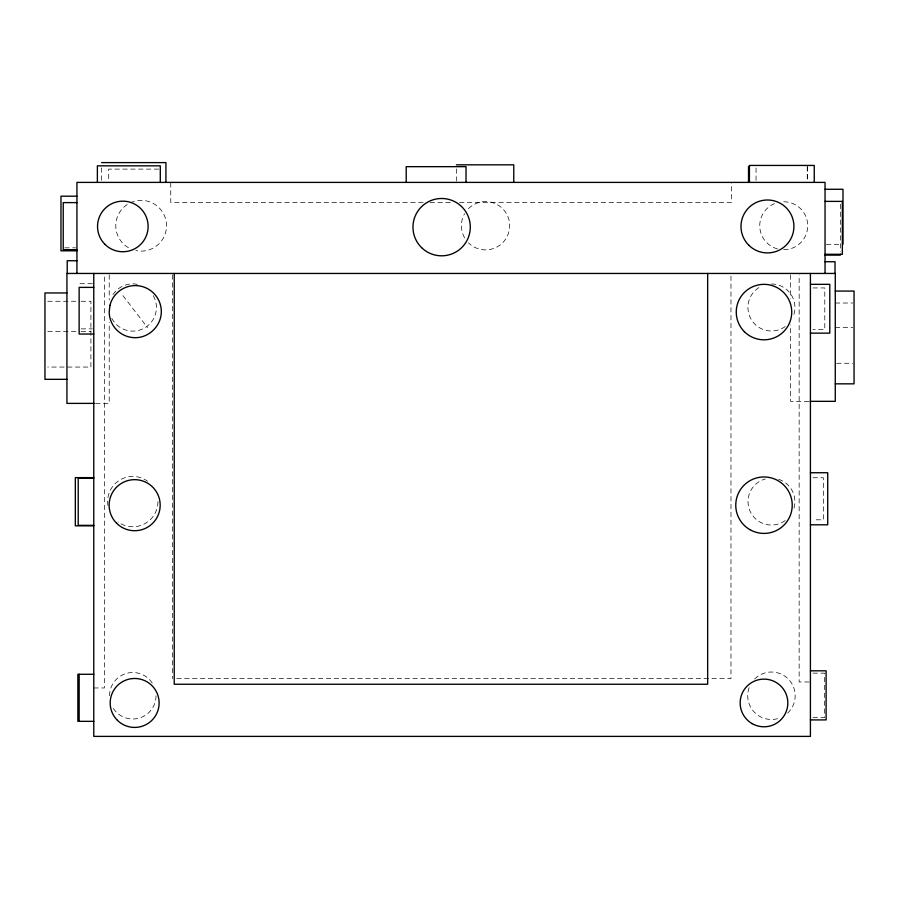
<?xml version="1.0" encoding="UTF-8"?>
<svg xmlns="http://www.w3.org/2000/svg" width="899" height="899" viewBox="0 0 899 899"><rect width="100%" height="100%" fill="white"/><g stroke="black" fill="none" stroke-linecap="round" stroke-linejoin="round"><path stroke-width="0.67" stroke-dasharray="4.5 3.37" d="M158.763 169.113L108.7 169.113L108.7 181.07M423.058 202.477L170.754 202.477L170.754 182.396M430.07 202.477L452.489 202.477M459.501 202.477L731.426 202.477L731.426 182.396M826.417 244.337L840.239 244.337M64.762 247.832L75.583 247.832M92.372 283.702L79.865 283.702L79.865 284.477M813.022 287.938L824.788 287.938L824.788 329.551L813.022 329.551M47.737 301.266L79.775 301.266M81.168 301.266L90.911 301.266L90.911 367.062L47.737 367.062M835.272 303.019L852.713 303.019M835.272 327.528L852.713 327.528M81.247 328.865L92.372 328.865M47.737 331.551L79.775 331.551M81.168 331.551L90.911 331.551M836.609 363.275L852.713 363.275M808.785 401.336L790.659 401.336L790.659 324.887M95.575 403.393L109.217 403.393L109.217 322.359M812.999 477.74L823.338 477.74L823.338 519.802L812.999 519.802M812.977 673.137L824.495 673.137L824.495 717.593L812.977 717.593M176.755 678.633L730.977 678.633L730.977 273.453M809.156 681.981L799.155 681.981L799.155 274.858M93.766 687.96L104.396 687.96L104.396 274.858M122.961 295.614L147.537 327.629M840.34 204.219L840.34 251.473M807.65 166.686L807.65 181.081M807.235 166.484L807.235 181.07M790.659 274.847L790.659 298.479M756.048 168.001L756.048 181.081M456.4 168.888L456.4 181.047M172.552 274.858L172.552 678.633M109.217 274.847L109.217 299.996M101.553 167.888L101.553 181.07M771.443 283.983A23.509 23.509 0 0 1 793.39 315.909M785.265 326.506A23.509 23.509 0 0 1 751.733 320.291A23.509 23.509 0 0 1 759.689 287.129M778.68 479.313A23.43 23.43 0 0 1 793.323 509.991M785.22 520.555A23.43 23.43 0 0 1 750.294 511.688A23.43 23.43 0 0 1 765.386 478.965M754.666 678.97A23.734 23.734 0 0 1 789.086 679.869A23.734 23.734 0 0 1 786.389 714.188M777.59 718.672A23.734 23.734 0 0 1 749.294 687.241M156.021 695.747A23.228 23.228 0 0 1 112.667 707.367M109.554 695.747A23.228 23.228 0 0 1 152.279 683.105M157.954 501.597A25.172 25.172 0 0 1 118.005 521.959M107.936 505.541A25.172 25.172 0 0 1 147.582 481.235M153.257 295.67A23.632 23.632 0 0 1 143.525 328.54A23.632 23.632 0 0 1 111.206 317.1M112.971 294.625A23.632 23.632 0 0 1 137.704 284.376M783.737 201.758A23.981 23.981 0 0 1 807.718 225.739A23.981 23.981 0 0 1 783.737 249.72M777.523 248.911A23.981 23.981 0 0 1 775.14 203.354M468.446 208.658A24.161 24.161 0 0 1 502.608 208.658A24.161 24.161 0 0 1 502.608 242.82A24.161 24.161 0 0 1 468.446 242.82M464.603 237.819A24.161 24.161 0 0 1 464.603 213.659M128.456 247.719A25.386 25.386 0 0 1 126.231 205.208A25.386 25.386 0 0 1 165.978 220.469A25.386 25.386 0 0 1 135.861 250.574"/><path stroke-width="1.35" d="M101.553 162.607L165.922 162.607L165.922 182.396M456.4 164.832L513.767 164.832L513.767 182.396M749.519 166.484L748.519 166.484L748.519 182.396M825.046 189.273L842.992 189.273L842.992 244.337M76.932 196.196L60.975 196.196L60.975 250.81L76.932 250.81M825.046 201.387L842.352 201.387L842.352 254.305L825.046 254.305M76.932 202.612L63.233 202.612L63.233 249.686L76.932 249.686M825.046 255.125L840.34 255.125L840.34 254.192M76.932 260.744L67.211 260.744L67.211 273.453M825.046 261.721L835.014 261.721L835.014 273.453M810.415 284.331L829.788 284.331L829.788 333.147L810.415 333.147M93.766 287.388L79.134 287.388L79.134 334.046L93.766 334.046M835.272 291.062L854.05 291.062L854.05 383.839L835.272 383.839M66.931 292.962L44.95 292.962L44.95 379.333L66.931 379.333M810.179 401.336L835.272 401.336L835.272 273.453L66.931 273.453L66.931 403.393L94.215 403.393M810.415 472.739L827.721 472.739L827.721 524.802L810.415 524.802M93.766 477.627L75.336 477.627L75.336 525.836L93.766 525.836M93.766 478.122L78.213 478.122L78.213 525.342L93.766 525.342M810.415 670.811L826.114 670.811L826.114 719.919L810.415 719.919M93.766 674.272L77.865 674.272L77.865 721.335L93.766 721.335M825.046 273.453L825.046 182.396L76.932 182.396L76.932 273.453M814.258 182.396L814.258 165.438L749.44 165.438L749.44 182.396M810.415 273.453L810.415 736.393L93.766 736.393L93.766 273.453M707.659 273.453L707.659 684.251L174.226 684.251L174.226 273.453M466.019 182.396L466.019 166.663L406.202 166.663L406.202 182.396M160.292 182.396L160.292 165.832L97.373 165.832L97.373 182.396M79.157 674.272L79.157 721.335M109.948 305.368L109.184 312.133A26.071 26.071 0 0 0 135.76 337.687C149.706 337.496 161.674 325.067 161.314 311.11A26.071 26.071 0 0 0 109.948 305.368M104.947 244.337A25.284 25.284 0 0 0 147.256 232.998A25.284 25.284 0 0 0 116.286 202.028A25.284 25.284 0 0 0 104.947 244.337M748.743 245.157A26.453 26.453 0 0 0 793.008 233.302A26.453 26.453 0 0 0 760.61 200.893A26.453 26.453 0 0 0 748.743 245.157M422.395 248.394A28.656 28.656 0 0 0 469.649 233.189A28.656 28.656 0 0 0 432.846 199.87A28.656 28.656 0 0 0 422.395 248.394M117.409 720.324A24.487 24.487 0 0 0 158.325 709.199A24.487 24.487 0 0 0 128.231 679.329A24.487 24.487 0 0 0 117.409 720.324M116.6 523.24A25.532 25.532 0 0 0 159.314 511.801A25.532 25.532 0 0 0 128.051 480.527A25.532 25.532 0 0 0 116.6 523.24M744.383 331.686A27.734 27.734 0 0 0 790.783 319.257A27.734 27.734 0 0 0 756.812 285.286A27.734 27.734 0 0 0 744.383 331.686M749.878 529.635A28.229 28.229 0 0 0 792.221 505.182A28.229 28.229 0 0 0 749.878 480.74A28.229 28.229 0 0 0 749.878 529.635M752.081 723.594A23.835 23.835 0 0 0 787.827 702.951A23.835 23.835 0 0 0 752.081 682.307A23.835 23.835 0 0 0 752.081 723.594"/></g></svg>
